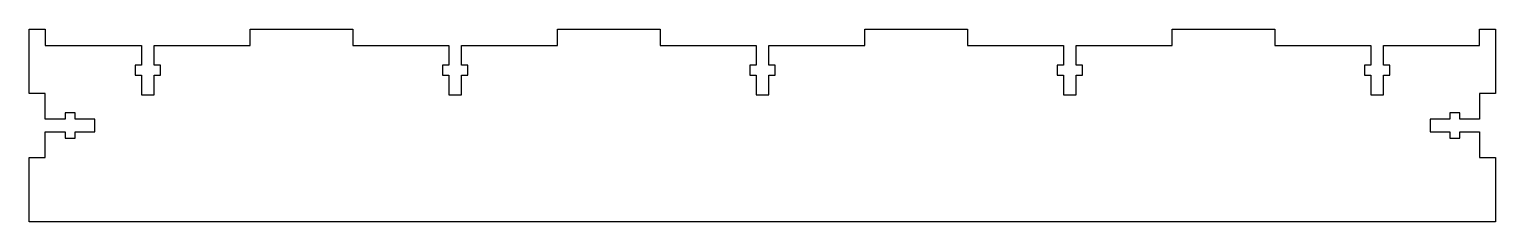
# Model space of a CAD drawing. Header units: inches. Extents: x -0.4 to 11.1, y 0.2 to 1.7.
import ezdxf

# ---------------------------------------------------------------- set-up
doc = ezdxf.new("R2010")
doc.units = ezdxf.units.IN
doc.layers.get('0').update_dxf_attribs({"linetype": 'CONTINUOUS'})

msp = doc.modelspace()

# ---------------------------------------------------------------- linework, layer by layer
msp.add_lwpolyline([(6.148, 1.55), (6.148, 1.675), (6.946, 1.675), (6.946, 1.55), (7.695, 1.55), (7.695, 1.396), (7.646, 1.396), (7.646, 1.317), (7.695, 1.317), (7.695, 1.163), (7.794, 1.163), (7.794, 1.317), (7.843, 1.317), (7.843, 1.396), (7.794, 1.396), (7.794, 1.55), (8.543, 1.55), (8.543, 1.675), (9.341, 1.675), (9.341, 1.55), (10.09, 1.55), (10.09, 1.396), (10.041, 1.396), (10.041, 1.317), (10.09, 1.317), (10.09, 1.163), (10.188, 1.163), (10.188, 1.317), (10.238, 1.317), (10.238, 1.396), (10.188, 1.396), (10.188, 1.55), (10.937, 1.55), (10.937, 1.675), (11.062, 1.675), (11.062, 1.175), (10.937, 1.175), (10.937, 0.974), (10.783, 0.974), (10.783, 1.023), (10.705, 1.023), (10.705, 0.974), (10.551, 0.974), (10.551, 0.876), (10.705, 0.876), (10.705, 0.827), (10.783, 0.827), (10.783, 0.876), (10.937, 0.876), (10.937, 0.675), (11.062, 0.675), (11.062, 0.175), (-0.363, 0.175), (-0.363, 0.675), (-0.238, 0.675), (-0.238, 0.876), (-0.083, 0.876), (-0.083, 0.827), (-0.005, 0.827), (-0.005, 0.876), (0.149, 0.876), (0.149, 0.974), (-0.005, 0.974), (-0.005, 1.023), (-0.083, 1.023), (-0.083, 0.974), (-0.238, 0.974), (-0.238, 1.175), (-0.363, 1.175), (-0.363, 1.675), (-0.238, 1.675), (-0.238, 1.55), (0.512, 1.55), (0.512, 1.396), (0.462, 1.396), (0.462, 1.317), (0.512, 1.317), (0.512, 1.163), (0.61, 1.163), (0.61, 1.317), (0.659, 1.317), (0.659, 1.396), (0.61, 1.396), (0.61, 1.55), (1.359, 1.55), (1.359, 1.675), (2.157, 1.675), (2.157, 1.55), (2.906, 1.55), (2.906, 1.396), (2.857, 1.396), (2.857, 1.317), (2.906, 1.317), (2.906, 1.163), (3.005, 1.163), (3.005, 1.317), (3.054, 1.317), (3.054, 1.396), (3.005, 1.396), (3.005, 1.55), (3.754, 1.55), (3.754, 1.675), (4.552, 1.675), (4.552, 1.55), (5.301, 1.55), (5.301, 1.396), (5.252, 1.396), (5.252, 1.317), (5.301, 1.317), (5.301, 1.163), (5.399, 1.163), (5.399, 1.317), (5.448, 1.317), (5.448, 1.396), (5.399, 1.396), (5.399, 1.55)], close=True)

doc.saveas('drawing.dxf')
